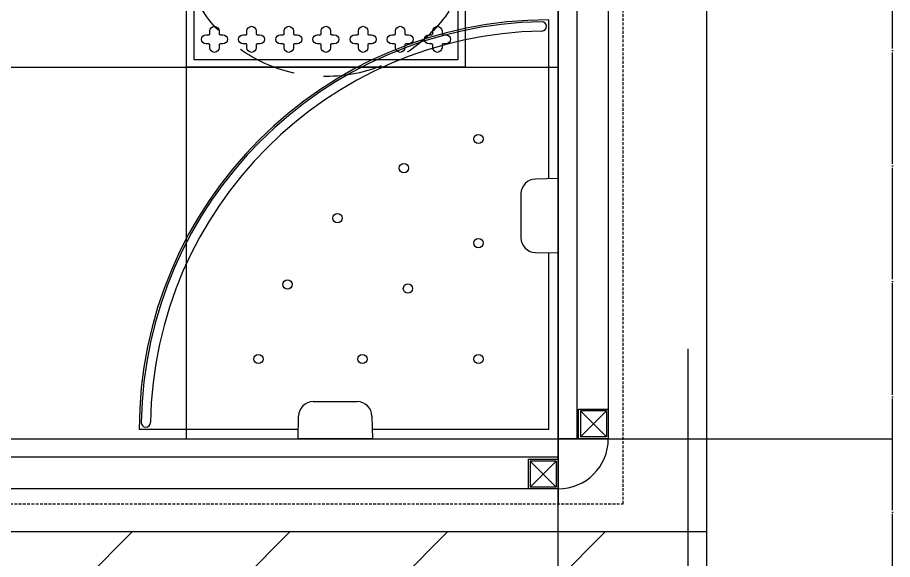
# Model space of a CAD drawing. Extents: x 42284 to 53516, y 22095 to 40513.
# Drawn here: x 49269.8 to 49740.9, y 26588.6 to 26880.3 of the extents above; entities that cross this region are included whole.
import ezdxf

# ---------------------------------------------------------------- set-up
doc = ezdxf.new("R2010")
doc.units = 0
doc.header["$MEASUREMENT"] = 0
for name, pattern in [('UP-ADD-LT-1', [62, 60, -1, 0, -1]), ('UP-ADD-LT-5', [2.3, 1.5, -0.8]), ('UP-ADD-LT-7', [4.7625, 3.175, -1.5875])]:
    doc.linetypes.add(name, pattern=pattern)
for name, color, linetype in [('25B_A-CEN', 1, 'UP-ADD-LT-1'), ('25B_A-CON', 2, 'Continuous'), ('25B_A-ETC', 7, 'Continuous'), ('25B_A-MC', 171, 'Continuous'), ('25B_A-TILE', 253, 'Continuous'), ('25B_A-WALB', 3, 'Continuous'), ('25B_AA-XXXX-PATT', 8, 'Continuous'), ('25B_X-25$0$AA-FFXM-SANI', 4, 'Continuous'), ('25B_X-25$0$AA-XXXX-PAT1', 9, 'Continuous'), ('25B_위생기구', 6, 'Continuous')]:
    doc.layers.add(name, color=color, linetype=linetype)

msp = doc.modelspace()

# ---------------------------------------------------------------- hatches: boundary and pattern name
at = {"layer": '25B_AA-XXXX-PATT'}
h = msp.add_hatch(dxfattribs=at)
h.set_pattern_fill('_USER', color=256, scale=60, angle=45, style=0, pattern_type=0)
h.set_pattern_definition([(45, (46120.87, 25683.684), (-42.4264, 42.4264), [])])
h.paths.add_polyline_path([(48610.87, 26513.56), (48610.87, 26093.56), (48520.87, 26093.56), (48520.87, 26603.56), (49640.87, 26603.56), (49640.87, 26513.56)])

# ---------------------------------------------------------------- linework, layer by layer
at = {"layer": '25B_A-CEN'}
msp.add_line((49740.87, 25683.68), (49740.87, 34366.08), dxfattribs=at)
at = {"layer": '25B_A-CON'}
msp.add_line((49640.87, 26003.56), (49640.87, 33943.56), dxfattribs=at)
at = {"layer": '25B_A-ETC', "color": 8, "linetype": 'Continuous'}
for p, q in [((49586.87, 26668.56), (49586.87, 26654.56)), ((49559.87, 26641.56), (49559.87, 26627.56))]:
    msp.add_line(p, q, dxfattribs=at)
for points in [[(49570.87, 28903.56), (49570.87, 26653.56)], [(49587.87, 28893.56), (49587.87, 26653.56)], [(49572.87, 26668.56), (49572.87, 26654.56), (49586.87, 26668.56), (49572.87, 26668.56), (49586.87, 26654.56), (49572.87, 26654.56)], [(49587.87, 26653.56), (49560.87, 26653.56), (49560.87, 26626.56)], [(49560.87, 26643.56), (49560.87, 26653.56)], [(49560.87, 26643.56), (48610.87, 26643.56)], [(49545.87, 26641.56), (49545.87, 26627.56), (49559.87, 26641.56), (49545.87, 26641.56), (49559.87, 26627.56), (49545.87, 26627.56)], [(49550.87, 26626.56), (48610.87, 26626.56)]]:
    msp.add_lwpolyline(points, dxfattribs=at)
for points in [[(49587.87, 26653.56), (49571.87, 26653.56), (49571.87, 26669.56), (49587.87, 26669.56)], [(49560.87, 26626.56), (49544.87, 26626.56), (49544.87, 26642.56), (49560.87, 26642.56)]]:
    msp.add_lwpolyline(points, close=True, dxfattribs=at)
msp.add_arc((49560.87, 26653.56), 27, 270.0001, 0, dxfattribs=at)
at = {"layer": '25B_A-MC'}
for p, q in [((49560.87, 29089.04), (49560.87, 26618.56)), ((49560.87, 25683.68), (49560.87, 29023.56)), ((49630.87, 25683.68), (49630.87, 26701.9)), ((48435.43, 26653.56), (49740.87, 26653.56))]:
    msp.add_line(p, q, dxfattribs=at)
at = {"layer": '25B_A-TILE'}
for p, q in [((49360.87, 26653.56), (49360.87, 27413.56)), ((48610.87, 26853.56), (49560.87, 26853.56))]:
    msp.add_line(p, q, dxfattribs=at)
at = {"layer": '25B_A-WALB'}
msp.add_line((48520.87, 26603.56), (49640.87, 26603.56), dxfattribs=at)
at = {"layer": '25B_X-25$0$AA-FFXM-SANI', "color": 8, "linetype": 'UP-ADD-LT-5'}
msp.add_lwpolyline([(48225.87, 28938.56), (48225.87, 27418.56), (48575.87, 27418.56), (48575.87, 26618.56), (49595.87, 26618.56), (49595.87, 28938.56)], close=True, dxfattribs=at)
at = {"layer": '25B_X-25$0$AA-XXXX-PAT1'}
for points in [[(49510.87, 26853.56), (49360.87, 26853.56), (49360.87, 27003.56), (49510.87, 27003.56)], [(49506.87, 26857.56), (49364.87, 26857.56), (49364.87, 26999.56), (49506.87, 26999.56)]]:
    msp.add_lwpolyline(points, close=True, dxfattribs=at)
for points in [[(49380.37, 26866.06), (49378.87, 26866.06, 0.414214), (49378.37, 26865.56), (49378.37, 26864.06, -1), (49373.37, 26864.06), (49373.37, 26865.56, 0.414214), (49372.87, 26866.06), (49371.37, 26866.06, -1), (49371.37, 26871.06), (49372.87, 26871.06, 0.414214), (49373.37, 26871.56), (49373.37, 26873.06, -1), (49378.37, 26873.06), (49378.37, 26871.56, 0.414214), (49378.87, 26871.06), (49380.37, 26871.06, -1)], [(49400.37, 26866.06), (49398.87, 26866.06, 0.414214), (49398.37, 26865.56), (49398.37, 26864.06, -1), (49393.37, 26864.06), (49393.37, 26865.56, 0.414214), (49392.87, 26866.06), (49391.37, 26866.06, -1), (49391.37, 26871.06), (49392.87, 26871.06, 0.414214), (49393.37, 26871.56), (49393.37, 26873.06, -1), (49398.37, 26873.06), (49398.37, 26871.56, 0.414214), (49398.87, 26871.06), (49400.37, 26871.06, -1)], [(49420.37, 26866.06), (49418.87, 26866.06, 0.414214), (49418.37, 26865.56), (49418.37, 26864.06, -1), (49413.37, 26864.06), (49413.37, 26865.56, 0.414214), (49412.87, 26866.06), (49411.37, 26866.06, -1), (49411.37, 26871.06), (49412.87, 26871.06, 0.414214), (49413.37, 26871.56), (49413.37, 26873.06, -1), (49418.37, 26873.06), (49418.37, 26871.56, 0.414214), (49418.87, 26871.06), (49420.37, 26871.06, -1)], [(49440.37, 26866.06), (49438.87, 26866.06, 0.414214), (49438.37, 26865.56), (49438.37, 26864.06, -1), (49433.37, 26864.06), (49433.37, 26865.56, 0.414214), (49432.87, 26866.06), (49431.37, 26866.06, -1), (49431.37, 26871.06), (49432.87, 26871.06, 0.414214), (49433.37, 26871.56), (49433.37, 26873.06, -1), (49438.37, 26873.06), (49438.37, 26871.56, 0.414214), (49438.87, 26871.06), (49440.37, 26871.06, -1)], [(49460.37, 26866.06), (49458.87, 26866.06, 0.414214), (49458.37, 26865.56), (49458.37, 26864.06, -1), (49453.37, 26864.06), (49453.37, 26865.56, 0.414214), (49452.87, 26866.06), (49451.37, 26866.06, -1), (49451.37, 26871.06), (49452.87, 26871.06, 0.414214), (49453.37, 26871.56), (49453.37, 26873.06, -1), (49458.37, 26873.06), (49458.37, 26871.56, 0.414214), (49458.87, 26871.06), (49460.37, 26871.06, -1)], [(49480.37, 26866.06), (49478.87, 26866.06, 0.414214), (49478.37, 26865.56), (49478.37, 26864.06, -1), (49473.37, 26864.06), (49473.37, 26865.56, 0.414214), (49472.87, 26866.06), (49471.37, 26866.06, -1), (49471.37, 26871.06), (49472.87, 26871.06, 0.414214), (49473.37, 26871.56), (49473.37, 26873.06, -1), (49478.37, 26873.06), (49478.37, 26871.56, 0.414214), (49478.87, 26871.06), (49480.37, 26871.06, -1)], [(49500.37, 26866.06), (49498.87, 26866.06, 0.414214), (49498.37, 26865.56), (49498.37, 26864.06, -1), (49493.37, 26864.06), (49493.37, 26865.56, 0.414214), (49492.87, 26866.06), (49491.37, 26866.06, -1), (49491.37, 26871.06), (49492.87, 26871.06, 0.414214), (49493.37, 26871.56), (49493.37, 26873.06, -1), (49498.37, 26873.06), (49498.37, 26871.56, 0.414214), (49498.87, 26871.06), (49500.37, 26871.06, -1)]]:
    msp.add_lwpolyline(points, format="xyb", close=True, dxfattribs=at)
at = {"layer": '25B_X-25$0$AA-XXXX-PAT1', "color": 9, "linetype": 'UP-ADD-LT-7', "ltscale": 10}
msp.add_circle((49435.87, 26928.56), 80, dxfattribs=at)
at = {"layer": '25B_위생기구'}
for p, q in [((49555.87, 26793.48), (49555.87, 26879.06)), ((49560.87, 26793.56), (49548.73, 26793.35)), ((49560.87, 26753.56), (49560.87, 26793.56)), ((49540.87, 26785.36), (49540.87, 26761.77)), ((49548.73, 26753.77), (49560.87, 26753.56)), ((49555.87, 26658.56), (49555.87, 26753.65)), ((49429.08, 26673.56), (49452.66, 26673.56)), ((49420.87, 26653.56), (49421.08, 26665.7)), ((49460.66, 26665.7), (49460.87, 26653.56)), ((49420.96, 26658.56), (49335.37, 26658.56)), ((49555.87, 26658.56), (49460.78, 26658.56)), ((49460.87, 26653.56), (49420.87, 26653.56))]:
    msp.add_line(p, q, dxfattribs=at)
for points in [[(49560.87, 26753.56), (49560.87, 26653.56)], [(49460.87, 26653.56), (49560.87, 26653.56)]]:
    msp.add_lwpolyline(points, dxfattribs=at)
at = {"layer": '25B_위생기구', "color": 8}
for centre in [(49517.95, 26814.91), (49477.83, 26799.24), (49442.11, 26772.32), (49517.95, 26758.89), (49415.19, 26736.6), (49480.03, 26734.4), (49399.53, 26696.48), (49455.55, 26696.48), (49517.95, 26696.48)]:
    msp.add_circle(centre, 2.5, dxfattribs=at)
at = {"layer": '25B_위생기구'}
for centre, radius, start, end in [((49555.87, 26658.56), 220.5, 90, 180), ((49548.87, 26785.36), 8, 90.9861, 180), ((49548.87, 26761.77), 8, 180, 269.0139), ((49429.08, 26665.56), 8, 90, 179.0139), ((49452.66, 26665.56), 8, 0.9861, 90)]:
    msp.add_arc(centre, radius, start, end, dxfattribs=at)
at = {"layer": '25B_위생기구', "color": 251}
for centre, radius, start, end in [((49555.87, 26658.56), 219.5, 91, 179), ((49552.08, 26875.53), 2.5, 271, 91), ((49555.87, 26658.56), 214.5, 91, 179), ((49338.9, 26662.35), 2.5, 179, 359)]:
    msp.add_arc(centre, radius, start, end, dxfattribs=at)

doc.saveas('drawing.dxf')
